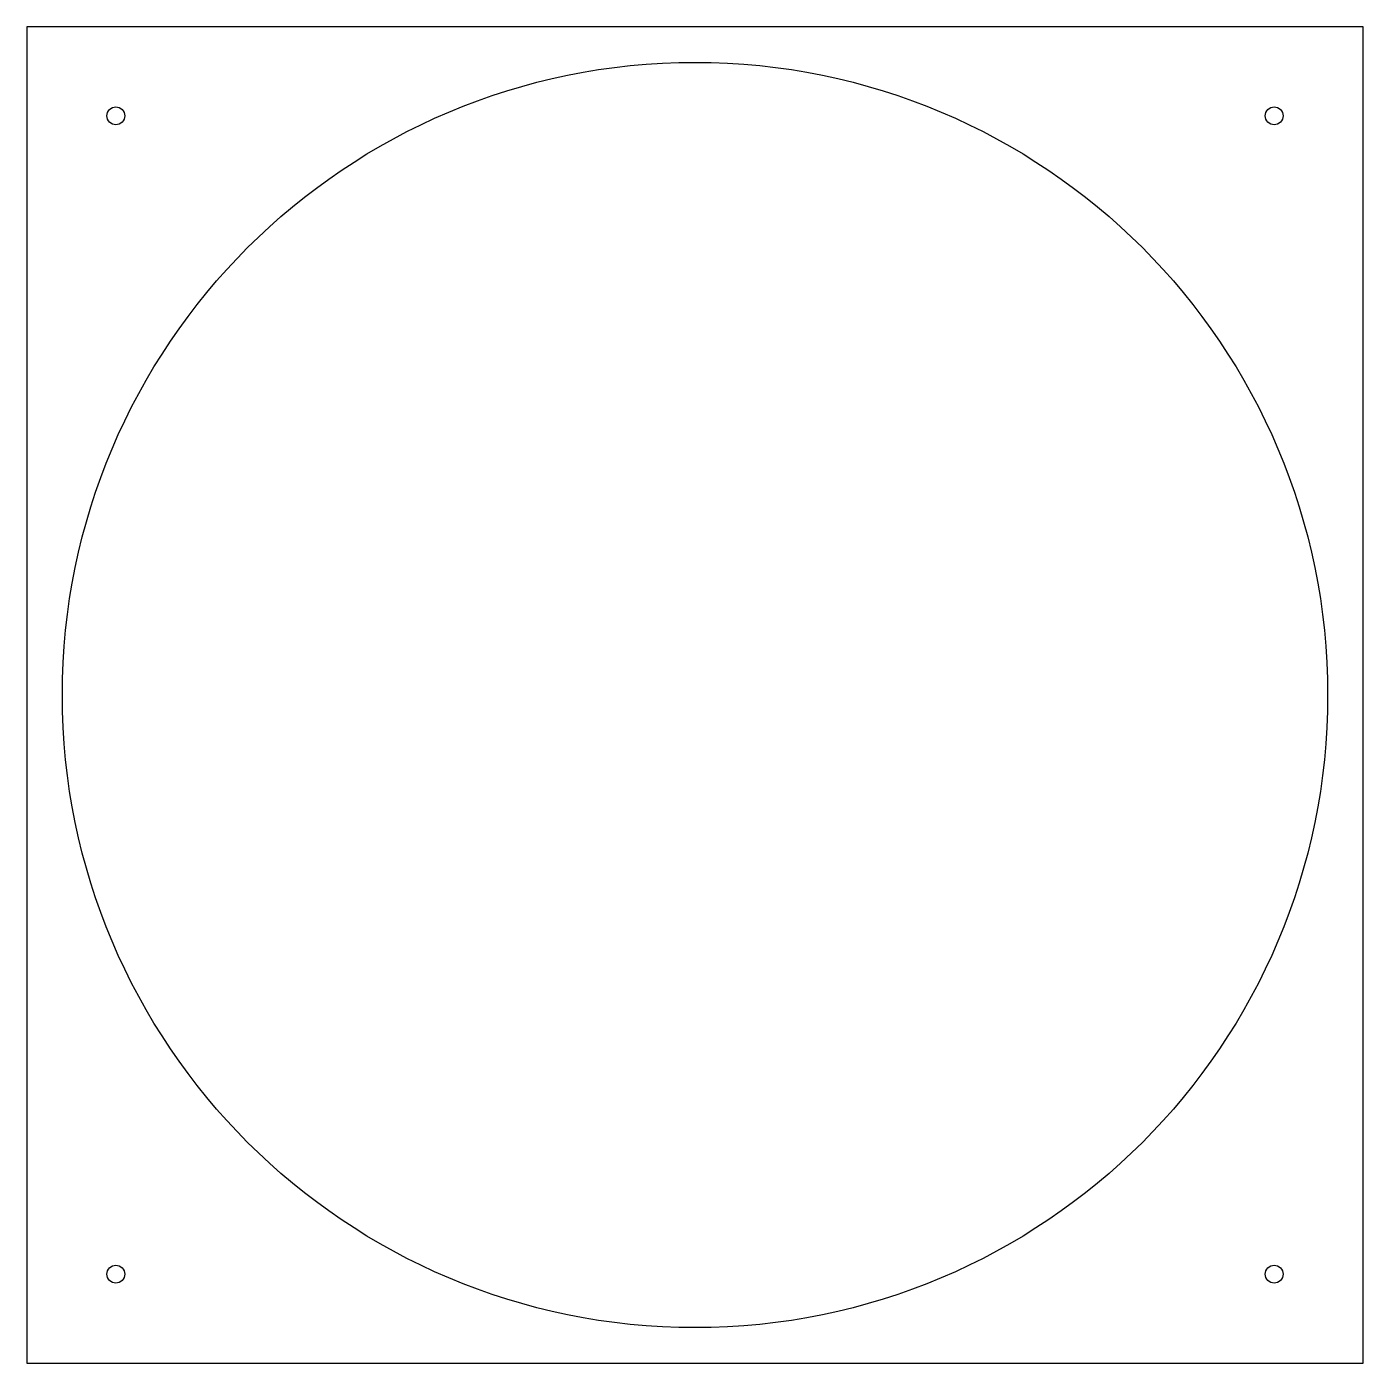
# Model space of a CAD drawing. Header units: millimetres. Extents: x -75 to 75, y -75 to 75.
import ezdxf

# ---------------------------------------------------------------- set-up
doc = ezdxf.new("R2010")
doc.units = ezdxf.units.MM

msp = doc.modelspace()

# ---------------------------------------------------------------- linework, layer by layer
msp.add_lwpolyline([(-75, -75), (75, -75), (75, 75), (-75, 75)], close=True)
for centre, radius in [((0, 0), 71), ((-65, 65), 1), ((65, 65), 1), ((-65, -65), 1), ((65, -65), 1)]:
    msp.add_circle(centre, radius)

doc.saveas('drawing.dxf')
